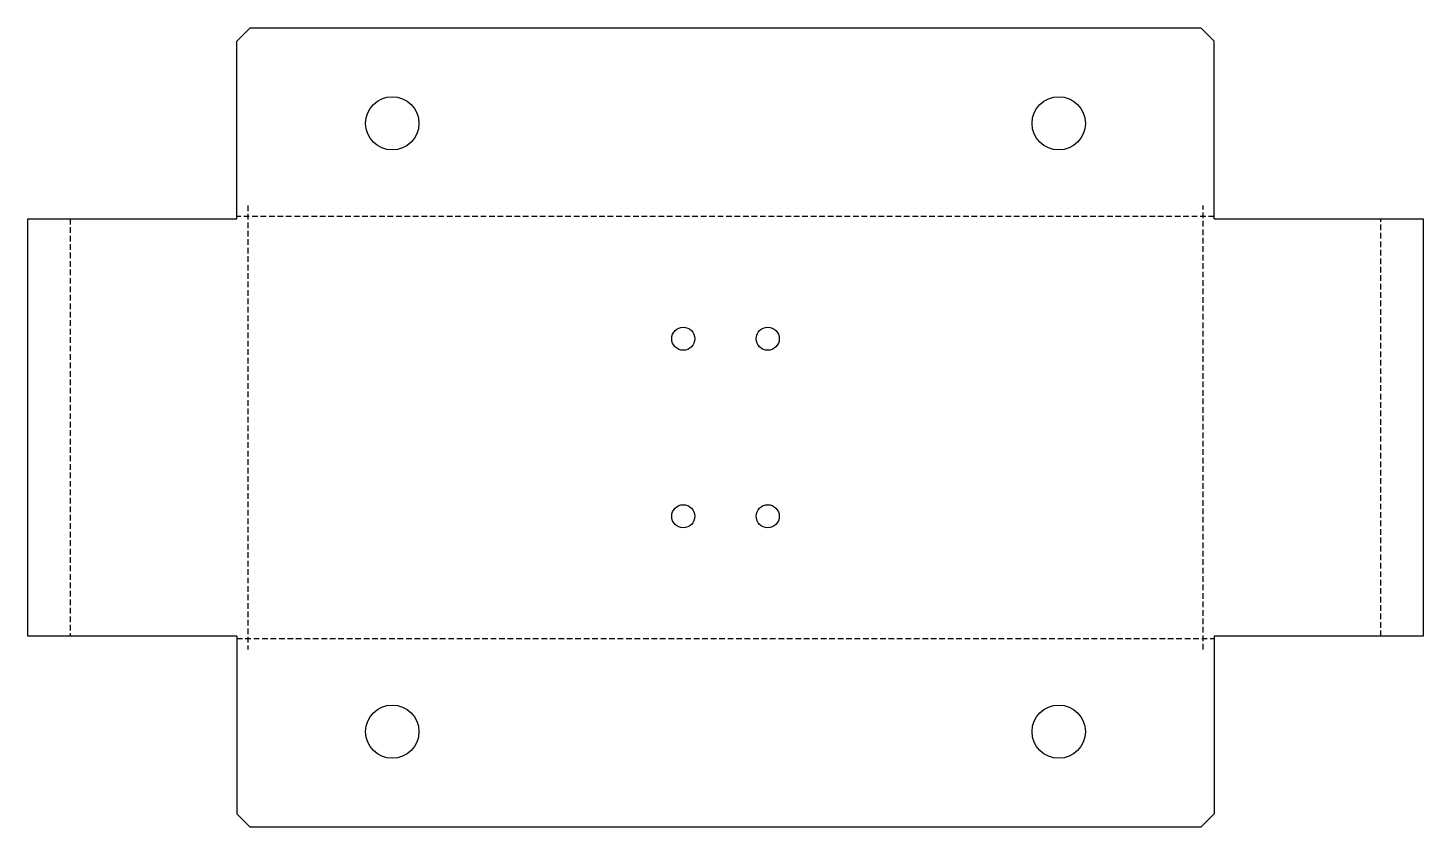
# Model space of a CAD drawing. Header units: millimetres. Extents: x -157 to 157, y -140 to 40.
import ezdxf

# ---------------------------------------------------------------- set-up
doc = ezdxf.new("R2010")
doc.units = ezdxf.units.MM
doc.linetypes.add('HIDDEN', pattern=[1.905, 1.27, -0.635])
doc.layers.add('BEND-DOWN', color=3, linetype='HIDDEN')

msp = doc.modelspace()

# ---------------------------------------------------------------- linework, layer by layer
for p, q in [((-107, 40), (-110, 37)), ((-107, 40), (107, 40)), ((110, 37), (107, 40)), ((-110, -3), (-110, 37)), ((110, -3), (110, 37)), ((-157, -3), (-110, -3)), ((-157, -97), (-157, -3)), ((110, -3), (157, -3)), ((157, -3), (157, -97)), ((-110, -97), (-157, -97)), ((-110, -97), (-110, -137)), ((157, -97), (110, -97)), ((110, -97), (110, -137)), ((-110, -137), (-107, -140)), ((107, -140), (110, -137)), ((107, -140), (-107, -140))]:
    msp.add_line(p, q)
for centre, radius in [((-75, 18.5), 6), ((75, 18.5), 6), ((-9.5, -30), 2.6), ((9.5, -30), 2.6), ((-9.5, -70), 2.6), ((9.5, -70), 2.6), ((-75, -118.5), 6), ((75, -118.5), 6)]:
    msp.add_circle(centre, radius)
at = {"layer": 'BEND-DOWN'}
for p, q in [((-107.5, 0), (-107.5, -100)), ((107.5, -100), (107.5, 0)), ((-147.5, -3), (-147.5, -97)), ((110, -2.5), (-110, -2.5)), ((147.5, -97), (147.5, -3)), ((-110, -97.5), (110, -97.5))]:
    msp.add_line(p, q, dxfattribs=at)

doc.saveas('drawing.dxf')
